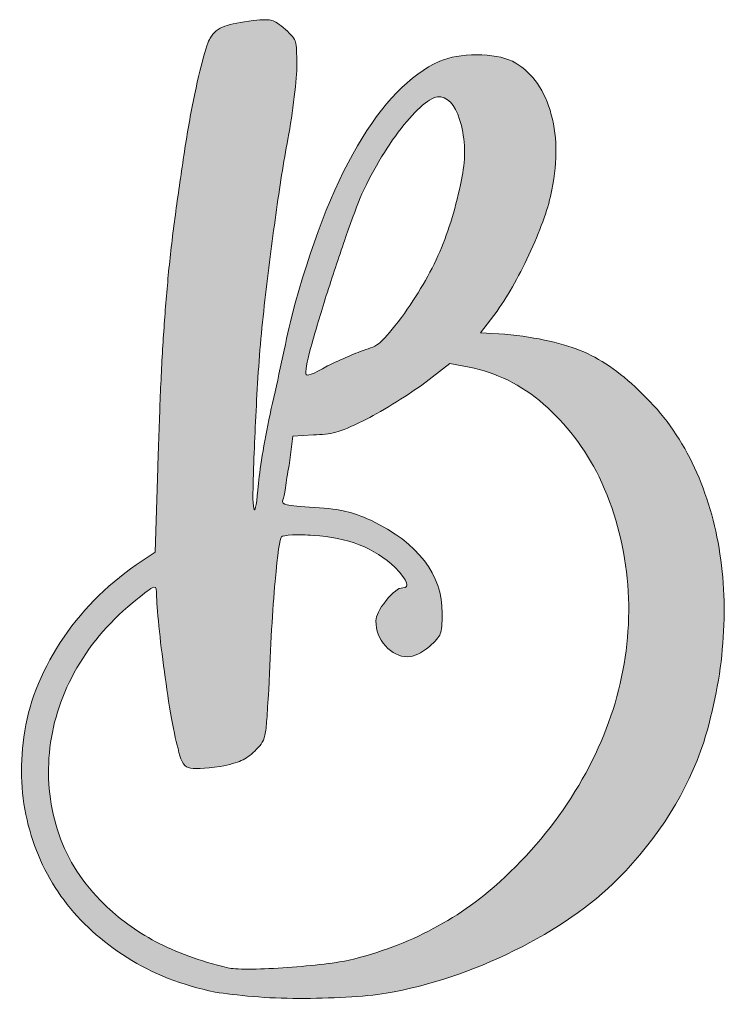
# Model space of a CAD drawing. Header units: inches. Extents: x 111 to 969, y -1013 to -68.
# Drawn here: x 113.6 to 273.3, y -291.2 to -69.6 of the extents above; entities that cross this region are included whole.
import ezdxf

# ---------------------------------------------------------------- set-up
doc = ezdxf.new("R2010")
doc.units = ezdxf.units.IN
doc.header["$MEASUREMENT"] = 0
doc.layers.add('Layer 1', color=7, linetype='Continuous')

# ---------------------------------------------------------------- blocks, each defined once
blk = doc.blocks.new('block 2')
at = {"layer": 'Layer 1', "true_color": 0xffffff}
h = blk.add_hatch(color=7, dxfattribs=at)
h.dxf.hatch_style = 2
edge = h.paths.add_edge_path()
edge.add_spline(control_points=[(123.68, -268.95), (127.43, -273.95), (132.19, -278.28), (137.96, -281.93), (143.73, -285.59), (150.37, -288.18), (157.87, -289.73), (160.18, -290.11), (163.02, -290.45), (166.39, -290.73), (169.75, -291.02), (173.22, -291.17), (176.78, -291.17), (180.34, -291.17), (183.89, -291.07), (187.46, -290.88), (191.01, -290.69), (194.04, -290.4), (196.55, -290.01), (206.36, -288.28), (216.03, -285.06), (225.55, -280.35), (235.07, -275.63), (242.91, -270.2), (249.07, -264.04), (258.3, -254.62), (264.75, -244.32), (268.4, -233.16), (270.71, -225.66), (272.16, -218.2), (272.73, -210.79), (273.31, -203.39), (273.02, -196.22), (271.87, -189.29), (270.71, -182.37), (268.69, -175.93), (265.81, -169.96), (262.92, -164), (259.17, -158.8), (254.55, -154.38), (250.12, -149.95), (245.7, -146.78), (241.28, -144.85), (236.85, -142.93), (230.89, -141.58), (223.39, -140.81), (223.39, -140.81), (217.9, -140.52), (217.9, -140.52), (217.9, -140.52), (221.65, -135.62), (221.65, -135.62), (224.35, -131.77), (226.89, -127.2), (229.3, -121.91), (231.71, -116.62), (233.29, -112.05), (234.06, -108.2), (235.41, -101.47), (235.26, -95.46), (233.63, -90.16), (231.99, -84.87), (229.16, -81.17), (225.12, -79.05), (223, -78.09), (220.31, -77.61), (217.04, -77.61), (213.76, -77.61), (210.98, -78.09), (208.67, -79.05), (201.93, -82.13), (195.72, -88.53), (190.05, -98.24), (184.38, -107.96), (179.42, -120.8), (175.19, -136.77), (174.42, -140.05), (173.65, -143.51), (172.88, -147.16), (172.11, -150.82), (171.34, -154.33), (170.57, -157.69), (169.8, -161.06), (169.18, -164.24), (168.7, -167.22), (168.22, -170.2), (167.88, -172.66), (167.69, -174.58), (167.3, -179), (166.97, -180.98), (166.68, -180.49), (166.39, -180.02), (166.34, -177.27), (166.53, -172.27), (166.72, -166.31), (167.01, -159.96), (167.4, -153.22), (167.78, -146.49), (168.36, -139.8), (169.13, -133.16), (169.9, -126.53), (170.72, -120.08), (171.58, -113.83), (172.45, -107.58), (173.36, -101.85), (174.32, -96.66), (174.9, -93.58), (175.38, -90.41), (175.77, -87.13), (176.15, -83.87), (176.35, -81.46), (176.35, -79.92), (176.35, -77.23), (176.25, -75.5), (176.06, -74.72), (175.86, -73.96), (175.09, -72.99), (173.75, -71.84), (172.4, -70.68), (171.39, -70.01), (170.72, -69.82), (170.04, -69.63), (168.65, -69.63), (166.53, -69.82), (163.65, -70.21), (161.48, -70.64), (160.04, -71.12), (158.6, -71.6), (157.49, -72.51), (156.72, -73.86), (156.33, -74.44), (155.76, -76.17), (154.99, -79.05), (154.22, -81.94), (153.45, -85.36), (152.68, -89.3), (151.91, -93.24), (151.19, -97.52), (150.52, -102.14), (149.84, -106.76), (149.22, -111.19), (148.64, -115.42), (148.06, -119.84), (147.58, -124.12), (147.2, -128.26), (146.81, -132.4), (146.48, -136.63), (146.19, -140.96), (145.9, -145.29), (145.66, -149.9), (145.46, -154.81), (145.27, -159.71), (145.08, -165.15), (144.89, -171.11), (144.89, -171.11), (144.31, -190.16), (144.31, -190.16), (144.31, -190.16), (139.98, -193.05), (139.98, -193.05), (133.06, -197.86), (127.33, -203.72), (122.81, -210.65), (118.29, -217.58), (115.55, -224.7), (114.59, -232.01), (113.62, -238.93), (113.96, -245.57), (115.6, -251.92), (117.23, -258.27), (119.92, -263.94), (123.68, -268.95)], knot_values=[0, 0, 0, 0, 1, 1, 1, 2, 2, 2, 3, 3, 3, 4, 4, 4, 5, 5, 5, 6, 6, 6, 7, 7, 7, 8, 8, 8, 9, 9, 9, 10, 10, 10, 11, 11, 11, 12, 12, 12, 13, 13, 13, 14, 14, 14, 15, 15, 15, 16, 16, 16, 17, 17, 17, 18, 18, 18, 19, 19, 19, 20, 20, 20, 21, 21, 21, 22, 22, 22, 23, 23, 23, 24, 24, 24, 25, 25, 25, 26, 26, 26, 27, 27, 27, 28, 28, 28, 29, 29, 29, 30, 30, 30, 31, 31, 31, 32, 32, 32, 33, 33, 33, 34, 34, 34, 35, 35, 35, 36, 36, 36, 37, 37, 37, 38, 38, 38, 39, 39, 39, 40, 40, 40, 41, 41, 41, 42, 42, 42, 43, 43, 43, 44, 44, 44, 45, 45, 45, 46, 46, 46, 47, 47, 47, 48, 48, 48, 49, 49, 49, 50, 50, 50, 51, 51, 51, 52, 52, 52, 53, 53, 53, 54, 54, 54, 55, 55, 55, 56, 56, 56, 57, 57, 57, 57], degree=3, periodic=1)
edge = h.paths.add_edge_path()
edge.add_spline(control_points=[(179.81, -142.83), (180.77, -139.37), (181.92, -135.52), (183.27, -131.29), (184.62, -127.06), (186.01, -122.87), (187.46, -118.73), (188.9, -114.6), (190.1, -111.38), (191.06, -109.07), (192.41, -106.18), (193.9, -103.39), (195.54, -100.7), (197.17, -98.01), (198.86, -95.6), (200.59, -93.48), (202.32, -91.37), (203.91, -89.73), (205.35, -88.58), (206.79, -87.42), (207.99, -86.94), (208.95, -87.13), (211.07, -87.52), (212.61, -89.69), (213.57, -93.63), (214.53, -97.57), (214.53, -101.66), (213.57, -105.89), (212.42, -111.86), (210.78, -117.29), (208.67, -122.2), (206.55, -127.1), (203.66, -132.06), (200.01, -137.06), (197.89, -139.76), (196.4, -141.53), (195.54, -142.4), (194.67, -143.27), (193.47, -143.89), (191.93, -144.27), (190.96, -144.66), (189.67, -145.19), (188.03, -145.86), (186.4, -146.54), (184.81, -147.26), (183.27, -148.03), (180, -149.95), (178.36, -150.53), (178.36, -149.76), (178.36, -148.6), (178.84, -146.29), (179.81, -142.83)], knot_values=[0, 0, 0, 0, 1, 1, 1, 2, 2, 2, 3, 3, 3, 4, 4, 4, 5, 5, 5, 6, 6, 6, 7, 7, 7, 8, 8, 8, 9, 9, 9, 10, 10, 10, 11, 11, 11, 12, 12, 12, 13, 13, 13, 14, 14, 14, 15, 15, 15, 16, 16, 16, 17, 17, 17, 17], degree=3, periodic=1)
edge = h.paths.add_edge_path()
edge.add_spline(control_points=[(120.36, -235.61), (120.94, -229.36), (122.81, -223.3), (125.99, -217.43), (129.16, -211.57), (133.54, -206.32), (139.12, -201.7), (141.42, -199.78), (142.91, -198.63), (143.59, -198.24), (144.26, -197.86), (144.6, -198.15), (144.6, -199.11), (144.6, -200.46), (144.74, -202.67), (145.03, -205.74), (145.32, -208.82), (145.71, -212.19), (146.19, -215.85), (146.67, -219.5), (147.2, -223.06), (147.77, -226.52), (148.35, -229.99), (148.93, -232.68), (149.51, -234.6), (149.89, -237.11), (150.66, -238.55), (151.82, -238.93), (152.97, -239.32), (155.37, -239.22), (159.03, -238.64), (161.14, -238.26), (162.73, -237.83), (163.79, -237.35), (164.85, -236.87), (165.86, -236.15), (166.82, -235.18), (167.4, -234.6), (167.88, -234.08), (168.26, -233.59), (168.65, -233.12), (168.94, -232.44), (169.13, -231.57), (169.32, -230.71), (169.46, -229.51), (169.56, -227.97), (169.66, -226.43), (169.8, -224.21), (170, -221.33), (170.38, -211.33), (170.86, -203.15), (171.44, -196.8), (172.02, -190.45), (172.49, -187.09), (172.88, -186.7), (173.07, -186.51), (173.89, -186.36), (175.33, -186.26), (176.78, -186.17), (178.36, -186.22), (180.1, -186.41), (187.79, -186.8), (193.95, -189.2), (198.57, -193.62), (201.45, -196.7), (202.03, -198.24), (200.3, -198.24), (199.33, -198.24), (198.08, -199.21), (196.55, -201.13), (195, -203.05), (194.24, -204.59), (194.24, -205.74), (194.24, -207.86), (194.96, -209.74), (196.4, -211.37), (197.85, -213.01), (199.53, -213.83), (201.45, -213.83), (202.8, -213.83), (204.43, -213.06), (206.36, -211.52), (207.7, -210.36), (208.52, -209.4), (208.81, -208.63), (209.1, -207.86), (209.24, -206.32), (209.24, -204.01), (209.24, -195.17), (203.86, -188.14), (193.08, -182.95), (190.96, -181.99), (189.09, -181.31), (187.46, -180.93), (185.82, -180.54), (183.46, -180.25), (180.39, -180.06), (177.11, -179.87), (175.05, -179.68), (174.18, -179.48), (173.31, -179.29), (172.98, -178.91), (173.17, -178.33), (173.36, -177.95), (173.55, -177.03), (173.75, -175.59), (173.94, -174.14), (174.23, -172.46), (174.61, -170.54), (174.61, -170.54), (175.48, -163.9), (175.48, -163.9), (175.48, -163.9), (180.1, -163.61), (180.1, -163.61), (182.02, -163.61), (183.7, -163.42), (185.15, -163.03), (186.59, -162.65), (188.66, -161.78), (191.35, -160.44), (193.27, -159.48), (195.49, -158.23), (197.99, -156.68), (200.49, -155.15), (202.7, -153.7), (204.63, -152.36), (204.63, -152.36), (210.98, -147.45), (210.98, -147.45), (210.98, -147.45), (215.31, -148.32), (215.31, -148.32), (221.46, -149.47), (227.09, -152.26), (232.19, -156.68), (237.28, -161.11), (241.47, -166.6), (244.74, -173.13), (248.21, -180.45), (250.32, -188.1), (251.09, -196.08), (251.86, -204.06), (251.33, -212), (249.5, -219.89), (247.67, -227.78), (244.55, -235.47), (240.12, -242.97), (235.7, -250.48), (230.12, -257.4), (223.39, -263.75), (213.57, -272.99), (201.84, -279.24), (188.18, -282.51), (186.45, -282.89), (184.23, -283.23), (181.54, -283.52), (178.84, -283.81), (176.06, -284.05), (173.17, -284.24), (170.28, -284.43), (167.69, -284.53), (165.38, -284.53), (163.07, -284.53), (161.53, -284.43), (160.76, -284.24), (154.41, -282.7), (148.97, -280.73), (144.46, -278.33), (139.93, -275.92), (136.04, -273.08), (132.77, -269.81), (127.96, -265.19), (124.54, -259.91), (122.52, -253.94), (120.5, -247.98), (119.78, -241.87), (120.36, -235.61)], knot_values=[0, 0, 0, 0, 1, 1, 1, 2, 2, 2, 3, 3, 3, 4, 4, 4, 5, 5, 5, 6, 6, 6, 7, 7, 7, 8, 8, 8, 9, 9, 9, 10, 10, 10, 11, 11, 11, 12, 12, 12, 13, 13, 13, 14, 14, 14, 15, 15, 15, 16, 16, 16, 17, 17, 17, 18, 18, 18, 19, 19, 19, 20, 20, 20, 21, 21, 21, 22, 22, 22, 23, 23, 23, 24, 24, 24, 25, 25, 25, 26, 26, 26, 27, 27, 27, 28, 28, 28, 29, 29, 29, 30, 30, 30, 31, 31, 31, 32, 32, 32, 33, 33, 33, 34, 34, 34, 35, 35, 35, 36, 36, 36, 37, 37, 37, 38, 38, 38, 39, 39, 39, 40, 40, 40, 41, 41, 41, 42, 42, 42, 43, 43, 43, 44, 44, 44, 45, 45, 45, 46, 46, 46, 47, 47, 47, 48, 48, 48, 49, 49, 49, 50, 50, 50, 51, 51, 51, 52, 52, 52, 53, 53, 53, 54, 54, 54, 55, 55, 55, 56, 56, 56, 57, 57, 57, 58, 58, 58, 59, 59, 59, 59], degree=3, periodic=1)
at = {"layer": 'Layer 1', "lineweight": 0}
for points, knots in [([(123.68, -268.95), (127.43, -273.95), (132.19, -278.28), (137.96, -281.93), (143.73, -285.59), (150.37, -288.18), (157.87, -289.73), (160.18, -290.11), (163.02, -290.45), (166.39, -290.73), (169.75, -291.02), (173.22, -291.17), (176.78, -291.17), (180.34, -291.17), (183.89, -291.07), (187.46, -290.88), (191.01, -290.69), (194.04, -290.4), (196.55, -290.01), (206.36, -288.28), (216.03, -285.06), (225.55, -280.35), (235.07, -275.63), (242.91, -270.2), (249.07, -264.04), (258.3, -254.62), (264.75, -244.32), (268.4, -233.16), (270.71, -225.66), (272.16, -218.2), (272.73, -210.79), (273.31, -203.39), (273.02, -196.22), (271.87, -189.29), (270.71, -182.37), (268.69, -175.93), (265.81, -169.96), (262.92, -164), (259.17, -158.8), (254.55, -154.38), (250.12, -149.95), (245.7, -146.78), (241.28, -144.85), (236.85, -142.93), (230.89, -141.58), (223.39, -140.81), (223.39, -140.81), (217.9, -140.52), (217.9, -140.52), (217.9, -140.52), (221.65, -135.62), (221.65, -135.62), (224.35, -131.77), (226.89, -127.2), (229.3, -121.91), (231.71, -116.62), (233.29, -112.05), (234.06, -108.2), (235.41, -101.47), (235.26, -95.46), (233.63, -90.16), (231.99, -84.87), (229.16, -81.17), (225.12, -79.05), (223, -78.09), (220.31, -77.61), (217.04, -77.61), (213.76, -77.61), (210.98, -78.09), (208.67, -79.05), (201.93, -82.13), (195.72, -88.53), (190.05, -98.24), (184.38, -107.96), (179.42, -120.8), (175.19, -136.77), (174.42, -140.05), (173.65, -143.51), (172.88, -147.16), (172.11, -150.82), (171.34, -154.33), (170.57, -157.69), (169.8, -161.06), (169.18, -164.24), (168.7, -167.22), (168.22, -170.2), (167.88, -172.66), (167.69, -174.58), (167.3, -179), (166.97, -180.98), (166.68, -180.49), (166.39, -180.02), (166.34, -177.27), (166.53, -172.27), (166.72, -166.31), (167.01, -159.96), (167.4, -153.22), (167.78, -146.49), (168.36, -139.8), (169.13, -133.16), (169.9, -126.53), (170.72, -120.08), (171.58, -113.83), (172.45, -107.58), (173.36, -101.85), (174.32, -96.66), (174.9, -93.58), (175.38, -90.41), (175.77, -87.13), (176.15, -83.87), (176.35, -81.46), (176.35, -79.92), (176.35, -77.23), (176.25, -75.5), (176.06, -74.72), (175.86, -73.96), (175.09, -72.99), (173.75, -71.84), (172.4, -70.68), (171.39, -70.01), (170.72, -69.82), (170.04, -69.63), (168.65, -69.63), (166.53, -69.82), (163.65, -70.21), (161.48, -70.64), (160.04, -71.12), (158.6, -71.6), (157.49, -72.51), (156.72, -73.86), (156.33, -74.44), (155.76, -76.17), (154.99, -79.05), (154.22, -81.94), (153.45, -85.36), (152.68, -89.3), (151.91, -93.24), (151.19, -97.52), (150.52, -102.14), (149.84, -106.76), (149.22, -111.19), (148.64, -115.42), (148.06, -119.84), (147.58, -124.12), (147.2, -128.26), (146.81, -132.4), (146.48, -136.63), (146.19, -140.96), (145.9, -145.29), (145.66, -149.9), (145.46, -154.81), (145.27, -159.71), (145.08, -165.15), (144.89, -171.11), (144.89, -171.11), (144.31, -190.16), (144.31, -190.16), (144.31, -190.16), (139.98, -193.05), (139.98, -193.05), (133.06, -197.86), (127.33, -203.72), (122.81, -210.65), (118.29, -217.58), (115.55, -224.7), (114.59, -232.01), (113.62, -238.93), (113.96, -245.57), (115.6, -251.92), (117.23, -258.27), (119.92, -263.94), (123.68, -268.95)], [0, 0, 0, 0, 1, 1, 1, 2, 2, 2, 3, 3, 3, 4, 4, 4, 5, 5, 5, 6, 6, 6, 7, 7, 7, 8, 8, 8, 9, 9, 9, 10, 10, 10, 11, 11, 11, 12, 12, 12, 13, 13, 13, 14, 14, 14, 15, 15, 15, 16, 16, 16, 17, 17, 17, 18, 18, 18, 19, 19, 19, 20, 20, 20, 21, 21, 21, 22, 22, 22, 23, 23, 23, 24, 24, 24, 25, 25, 25, 26, 26, 26, 27, 27, 27, 28, 28, 28, 29, 29, 29, 30, 30, 30, 31, 31, 31, 32, 32, 32, 33, 33, 33, 34, 34, 34, 35, 35, 35, 36, 36, 36, 37, 37, 37, 38, 38, 38, 39, 39, 39, 40, 40, 40, 41, 41, 41, 42, 42, 42, 43, 43, 43, 44, 44, 44, 45, 45, 45, 46, 46, 46, 47, 47, 47, 48, 48, 48, 49, 49, 49, 50, 50, 50, 51, 51, 51, 52, 52, 52, 53, 53, 53, 54, 54, 54, 55, 55, 55, 56, 56, 56, 57, 57, 57, 57]), ([(179.81, -142.83), (180.77, -139.37), (181.92, -135.52), (183.27, -131.29), (184.62, -127.06), (186.01, -122.87), (187.46, -118.73), (188.9, -114.6), (190.1, -111.38), (191.06, -109.07), (192.41, -106.18), (193.9, -103.39), (195.54, -100.7), (197.17, -98.01), (198.86, -95.6), (200.59, -93.48), (202.32, -91.37), (203.91, -89.73), (205.35, -88.58), (206.79, -87.42), (207.99, -86.94), (208.95, -87.13), (211.07, -87.52), (212.61, -89.69), (213.57, -93.63), (214.53, -97.57), (214.53, -101.66), (213.57, -105.89), (212.42, -111.86), (210.78, -117.29), (208.67, -122.2), (206.55, -127.1), (203.66, -132.06), (200.01, -137.06), (197.89, -139.76), (196.4, -141.53), (195.54, -142.4), (194.67, -143.27), (193.47, -143.89), (191.93, -144.27), (190.96, -144.66), (189.67, -145.19), (188.03, -145.86), (186.4, -146.54), (184.81, -147.26), (183.27, -148.03), (180, -149.95), (178.36, -150.53), (178.36, -149.76), (178.36, -148.6), (178.84, -146.29), (179.81, -142.83)], [0, 0, 0, 0, 1, 1, 1, 2, 2, 2, 3, 3, 3, 4, 4, 4, 5, 5, 5, 6, 6, 6, 7, 7, 7, 8, 8, 8, 9, 9, 9, 10, 10, 10, 11, 11, 11, 12, 12, 12, 13, 13, 13, 14, 14, 14, 15, 15, 15, 16, 16, 16, 17, 17, 17, 17]), ([(120.36, -235.61), (120.94, -229.36), (122.81, -223.3), (125.99, -217.43), (129.16, -211.57), (133.54, -206.32), (139.12, -201.7), (141.42, -199.78), (142.91, -198.63), (143.59, -198.24), (144.26, -197.86), (144.6, -198.15), (144.6, -199.11), (144.6, -200.46), (144.74, -202.67), (145.03, -205.74), (145.32, -208.82), (145.71, -212.19), (146.19, -215.85), (146.67, -219.5), (147.2, -223.06), (147.77, -226.52), (148.35, -229.99), (148.93, -232.68), (149.51, -234.6), (149.89, -237.11), (150.66, -238.55), (151.82, -238.93), (152.97, -239.32), (155.37, -239.22), (159.03, -238.64), (161.14, -238.26), (162.73, -237.83), (163.79, -237.35), (164.85, -236.87), (165.86, -236.15), (166.82, -235.18), (167.4, -234.6), (167.88, -234.08), (168.26, -233.59), (168.65, -233.12), (168.94, -232.44), (169.13, -231.57), (169.32, -230.71), (169.46, -229.51), (169.56, -227.97), (169.66, -226.43), (169.8, -224.21), (170, -221.33), (170.38, -211.33), (170.86, -203.15), (171.44, -196.8), (172.02, -190.45), (172.49, -187.09), (172.88, -186.7), (173.07, -186.51), (173.89, -186.36), (175.33, -186.26), (176.78, -186.17), (178.36, -186.22), (180.1, -186.41), (187.79, -186.8), (193.95, -189.2), (198.57, -193.62), (201.45, -196.7), (202.03, -198.24), (200.3, -198.24), (199.33, -198.24), (198.08, -199.21), (196.55, -201.13), (195, -203.05), (194.24, -204.59), (194.24, -205.74), (194.24, -207.86), (194.96, -209.74), (196.4, -211.37), (197.85, -213.01), (199.53, -213.83), (201.45, -213.83), (202.8, -213.83), (204.43, -213.06), (206.36, -211.52), (207.7, -210.36), (208.52, -209.4), (208.81, -208.63), (209.1, -207.86), (209.24, -206.32), (209.24, -204.01), (209.24, -195.17), (203.86, -188.14), (193.08, -182.95), (190.96, -181.99), (189.09, -181.31), (187.46, -180.93), (185.82, -180.54), (183.46, -180.25), (180.39, -180.06), (177.11, -179.87), (175.05, -179.68), (174.18, -179.48), (173.31, -179.29), (172.98, -178.91), (173.17, -178.33), (173.36, -177.95), (173.55, -177.03), (173.75, -175.59), (173.94, -174.14), (174.23, -172.46), (174.61, -170.54), (174.61, -170.54), (175.48, -163.9), (175.48, -163.9), (175.48, -163.9), (180.1, -163.61), (180.1, -163.61), (182.02, -163.61), (183.7, -163.42), (185.15, -163.03), (186.59, -162.65), (188.66, -161.78), (191.35, -160.44), (193.27, -159.48), (195.49, -158.23), (197.99, -156.68), (200.49, -155.15), (202.7, -153.7), (204.63, -152.36), (204.63, -152.36), (210.98, -147.45), (210.98, -147.45), (210.98, -147.45), (215.31, -148.32), (215.31, -148.32), (221.46, -149.47), (227.09, -152.26), (232.19, -156.68), (237.28, -161.11), (241.47, -166.6), (244.74, -173.13), (248.21, -180.45), (250.32, -188.1), (251.09, -196.08), (251.86, -204.06), (251.33, -212), (249.5, -219.89), (247.67, -227.78), (244.55, -235.47), (240.12, -242.97), (235.7, -250.48), (230.12, -257.4), (223.39, -263.75), (213.57, -272.99), (201.84, -279.24), (188.18, -282.51), (186.45, -282.89), (184.23, -283.23), (181.54, -283.52), (178.84, -283.81), (176.06, -284.05), (173.17, -284.24), (170.28, -284.43), (167.69, -284.53), (165.38, -284.53), (163.07, -284.53), (161.53, -284.43), (160.76, -284.24), (154.41, -282.7), (148.97, -280.73), (144.46, -278.33), (139.93, -275.92), (136.04, -273.08), (132.77, -269.81), (127.96, -265.19), (124.54, -259.91), (122.52, -253.94), (120.5, -247.98), (119.78, -241.87), (120.36, -235.61)], [0, 0, 0, 0, 1, 1, 1, 2, 2, 2, 3, 3, 3, 4, 4, 4, 5, 5, 5, 6, 6, 6, 7, 7, 7, 8, 8, 8, 9, 9, 9, 10, 10, 10, 11, 11, 11, 12, 12, 12, 13, 13, 13, 14, 14, 14, 15, 15, 15, 16, 16, 16, 17, 17, 17, 18, 18, 18, 19, 19, 19, 20, 20, 20, 21, 21, 21, 22, 22, 22, 23, 23, 23, 24, 24, 24, 25, 25, 25, 26, 26, 26, 27, 27, 27, 28, 28, 28, 29, 29, 29, 30, 30, 30, 31, 31, 31, 32, 32, 32, 33, 33, 33, 34, 34, 34, 35, 35, 35, 36, 36, 36, 37, 37, 37, 38, 38, 38, 39, 39, 39, 40, 40, 40, 41, 41, 41, 42, 42, 42, 43, 43, 43, 44, 44, 44, 45, 45, 45, 46, 46, 46, 47, 47, 47, 48, 48, 48, 49, 49, 49, 50, 50, 50, 51, 51, 51, 52, 52, 52, 53, 53, 53, 54, 54, 54, 55, 55, 55, 56, 56, 56, 57, 57, 57, 58, 58, 58, 59, 59, 59, 59])]:
    blk.add_open_spline(points, degree=3, knots=knots, dxfattribs=at)

msp = doc.modelspace()

# ---------------------------------------------------------------- block references
at = {"layer": 'Layer 1'}
msp.add_blockref('block 2', (0, 0), dxfattribs=at)

doc.saveas('drawing.dxf')
